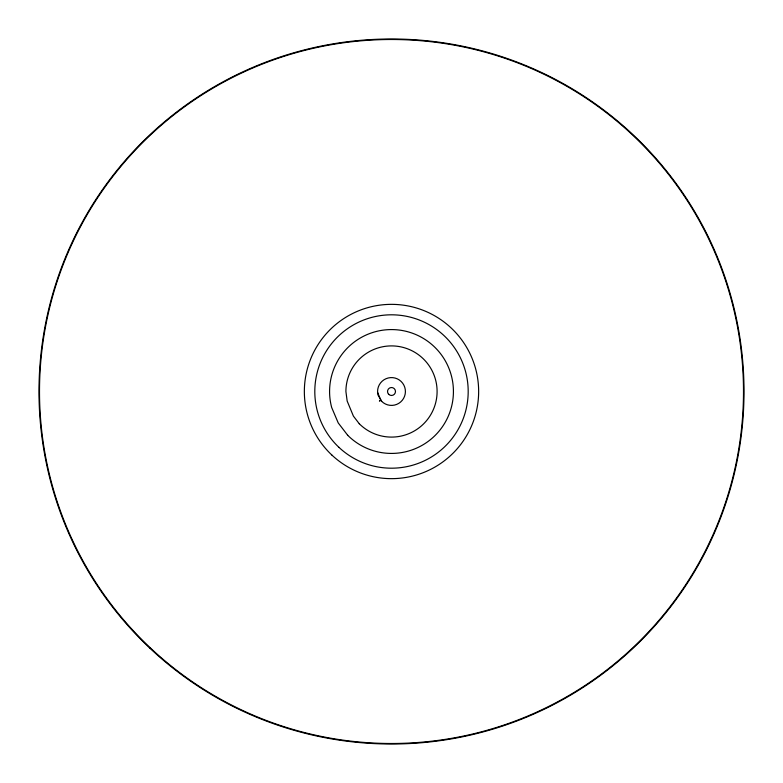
<?xml version="1.0" encoding="UTF-8"?>
<svg xmlns="http://www.w3.org/2000/svg" width="783" height="783" viewBox="0 0 783 783"><rect width="100%" height="100%" fill="white"/><g stroke="black" fill="none" stroke-linecap="round" stroke-linejoin="round"><path stroke-width="1.17" d="M380.714 400.103L379.442 401.082L380.841 400.27L377.758 392.831M388.691 394.309L388.055 393.487A3.974 3.974 0 0 1 391.157 387.536A3.974 3.974 0 0 1 395.239 392.86A3.974 3.974 0 0 1 388.691 394.309M381.664 401.336L378.062 395.102L377.582 391.5A13.918 13.918 0 0 1 395.102 378.062A13.918 13.918 0 0 1 403.548 398.459A13.918 13.918 0 0 1 381.664 401.336M359.26 423.74L353.407 416.116L347.163 401.033L345.91 391.5A45.59 45.59 0 0 1 403.304 347.456A45.59 45.59 0 0 1 430.983 414.295A45.59 45.59 0 0 1 359.26 423.74M347.711 435.289L338.227 422.928L331.689 407.532A61.926 61.926 0 0 1 396.893 329.809A61.926 61.926 0 0 1 447.622 417.672A61.926 61.926 0 0 1 347.711 435.289M149.847 648.148A352.507 352.507 0 0 0 734.591 472.452A352.507 352.507 0 0 0 290.062 53.9A352.507 352.507 0 0 0 149.847 648.148M338.931 447.338A76.685 76.685 0 0 0 466.139 409.108A76.685 76.685 0 0 0 369.429 318.055A76.685 76.685 0 0 0 338.931 447.338M331.757 454.952A87.148 87.148 0 0 0 476.318 411.515A87.148 87.148 0 0 0 366.424 308.042A87.148 87.148 0 0 0 331.757 454.952M150.199 647.776A351.998 351.998 0 0 0 734.092 472.335A351.998 351.998 0 0 0 290.209 54.389A351.998 351.998 0 0 0 150.199 647.776"/></g></svg>
